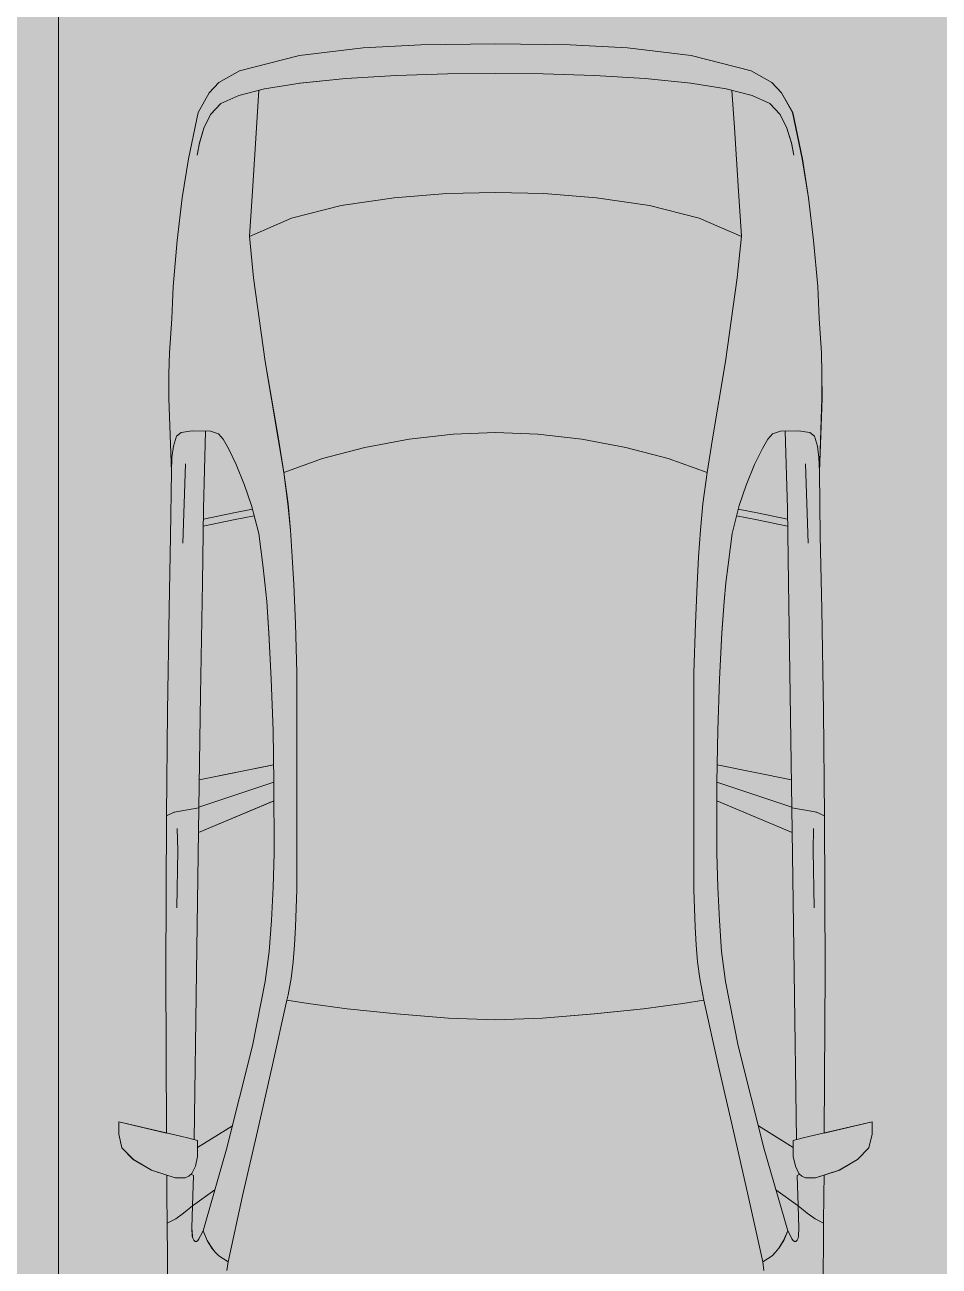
# Model space of a CAD drawing. Header units: millimetres. Extents: x 141848 to 1648660, y -821378 to -151356.
# Drawn here: x 245444 to 247986, y -269226 to -265773 of the extents above; entities that cross this region are included whole.
import ezdxf

# ---------------------------------------------------------------- set-up
doc = ezdxf.new("R2010")
doc.units = ezdxf.units.MM
doc.header["$MEASUREMENT"] = 0
doc.layers.add('Cars', color=7, linetype='Continuous')
doc.layers.add('Extérieur - Environnement', color=7, linetype='Continuous')

# ---------------------------------------------------------------- blocks, each defined once
blk = doc.blocks.new('Car 0025')
at = {"layer": 'Cars', "color": 7, "linetype": 'Continuous', "lineweight": 13}
for p, q in [((-219.5, 4667.4), (-379.7, 4658.6)), ((-379.7, 4658.6), (-219.5, 4667.4)), ((-12.1, 4670), (-219.5, 4667.4)), ((-219.5, 4667.4), (-12.1, 4670)), ((195.3, 4667.4), (-12.1, 4670)), ((195.3, 4667.4), (-12.1, 4670)), ((355.5, 4658.6), (195.3, 4667.4)), ((355.5, 4658.6), (195.3, 4667.4)), ((-556.6, 4637.7), (-723.6, 4595.1)), ((-723.6, 4595.1), (-556.6, 4637.7)), ((-379.7, 4658.6), (-556.6, 4637.7)), ((-556.6, 4637.7), (-379.7, 4658.6)), ((532.4, 4637.7), (355.5, 4658.6)), ((532.4, 4637.7), (355.5, 4658.6)), ((699.4, 4595.1), (532.4, 4637.7)), ((699.4, 4595.1), (532.4, 4637.7)), ((-723.6, 4595.1), (-781.2, 4562.9)), ((-781.2, 4562.9), (-723.6, 4595.1)), ((757, 4562.9), (699.4, 4595.1)), ((757, 4562.9), (699.4, 4595.1)), ((-781.2, 4562.9), (-808.1, 4534)), ((-808.1, 4534), (-781.2, 4562.9)), ((-653.9, 4545.2), (-555.5, 4560.7)), ((-555.6, 4560.7), (-428.3, 4573.2)), ((-428.3, 4573.2), (-287.8, 4581.6)), ((-287.8, 4581.6), (-145.2, 4586.3)), ((-145.2, 4586.3), (-12.1, 4587.6)), ((121, 4586.3), (-12.1, 4587.6)), ((263.6, 4581.6), (121, 4586.3)), ((404.1, 4573.2), (263.6, 4581.6)), ((531.4, 4560.7), (404.1, 4573.2)), ((629.7, 4545.2), (531.3, 4560.7)), ((783.9, 4534), (757, 4562.9)), ((783.9, 4534), (757, 4562.9)), ((-808.1, 4534), (-838.7, 4479.2)), ((-838.7, 4479.2), (-808.1, 4534)), ((-775.5, 4503.8), (-725.8, 4526.4)), ((-653.9, 4545.2), (-725.8, 4526.4)), ((-669.8, 4541.1), (-677, 4436)), ((629.7, 4545.2), (701.6, 4526.4)), ((645.6, 4541.1), (652.8, 4436)), ((751.3, 4503.8), (701.6, 4526.4)), ((814.5, 4479.2), (783.9, 4534)), ((814.5, 4479.2), (783.9, 4534)), ((-804.1, 4473.7), (-775.5, 4503.8)), ((779.9, 4473.7), (751.3, 4503.8)), ((-838.7, 4479.2), (-865.6, 4350.2)), ((-865.6, 4350.2), (-838.7, 4479.2)), ((-822.9, 4435.1), (-804.1, 4473.7)), ((798.7, 4435.1), (779.9, 4473.7)), ((841.4, 4350.2), (814.5, 4479.2)), ((841.4, 4350.2), (814.5, 4479.2)), ((-835.2, 4394.2), (-822.9, 4435.1)), ((-677, 4436), (-687.9, 4260.3)), ((652.8, 4436), (663.7, 4260.3)), ((811, 4394.2), (798.7, 4435.1)), ((-841.6, 4360.5), (-835.2, 4394.2)), ((817.4, 4360.5), (811, 4394.2)), ((-865.6, 4350.2), (-882.9, 4241.4)), ((-865.6, 4350.2), (-882.9, 4241.4)), ((858.7, 4241.4), (841.4, 4350.2)), ((841.4, 4350.2), (858.7, 4241.4)), ((-687.9, 4260.3), (-696.1, 4134.7)), ((-146.9, 4253.4), (-293.4, 4242.1)), ((-12.1, 4256.8), (-146.9, 4253.4)), ((-12.1, 4256.8), (122.7, 4253.4)), ((122.7, 4253.4), (269.2, 4242.1)), ((663.7, 4260.3), (671.9, 4134.7)), ((-882.9, 4241.4), (-896.8, 4123.3)), ((-882.9, 4241.4), (-896.8, 4123.3)), ((-882.9, 4241.4), (-882.9, 4241.4)), ((-440.9, 4220.2), (-578.8, 4185.2)), ((-293.4, 4242.1), (-440.9, 4220.2)), ((269.2, 4242.1), (416.7, 4220.2)), ((416.7, 4220.2), (554.6, 4185.2)), ((872.6, 4123.3), (858.7, 4241.4)), ((858.7, 4241.4), (872.6, 4123.3)), ((-578.8, 4185.2), (-696.1, 4134)), ((554.6, 4185.2), (671.9, 4134)), ((-896.8, 4123.3), (-908.3, 3994.9)), ((-908.3, 3994.9), (-896.8, 4123.3)), ((-696.1, 4134.7), (-684.8, 4018.8)), ((671.9, 4134.7), (660.6, 4018.8)), ((884.1, 3994.9), (872.6, 4123.3)), ((884.1, 3994.9), (872.6, 4123.3)), ((-684.8, 4018.8), (-652, 3786.7)), ((660.6, 4018.8), (627.8, 3786.7)), ((-908.3, 3994.9), (-912.1, 3905.8)), ((-912.1, 3905.8), (-908.3, 3994.9)), ((887.9, 3905.8), (884.1, 3994.9)), ((887.9, 3905.8), (884.1, 3994.9)), ((-912.1, 3905.8), (-918.5, 3810.1)), ((-918.5, 3810.1), (-912.1, 3905.8)), ((894.3, 3810.1), (887.9, 3905.8)), ((894.3, 3810.1), (887.9, 3905.8)), ((-918.5, 3810.1), (-920.3, 3752.2)), ((-920.3, 3752.2), (-918.5, 3810.1)), ((896.1, 3752.2), (894.3, 3810.1)), ((896.1, 3752.2), (894.3, 3810.1)), ((-652, 3786.7), (-615.8, 3571.1)), ((627.8, 3786.7), (591.6, 3571.1)), ((-920.3, 3752.2), (-920.3, 3683.6)), ((-920.3, 3752.2), (-920.3, 3683.6)), ((896.1, 3683.6), (896.1, 3752.2)), ((896.1, 3752.2), (896.1, 3683.6)), ((-920.3, 3683.6), (-913, 3480.7)), ((-913, 3480.7), (-920.3, 3683.6)), ((888.9, 3480.7), (896.1, 3683.6)), ((888.9, 3480.7), (896.1, 3683.6)), ((-855.4, 3593.9), (-886.4, 3589.1)), ((-804.8, 3592.7), (-855.4, 3593.9)), ((-824, 3377.8), (-818.1, 3593)), ((-782.3, 3585.5), (-804.8, 3592.7)), ((758.1, 3585.5), (780.6, 3592.7)), ((780.6, 3592.7), (831.2, 3593.9)), ((799.8, 3377.8), (793.9, 3593)), ((831.2, 3593.9), (862.2, 3589.1)), ((-899.1, 3578.6), (-907.5, 3550.6)), ((-886.4, 3589.1), (-899.1, 3578.6)), ((-769.3, 3570.3), (-782.3, 3585.5)), ((-754.4, 3544.1), (-769.3, 3570.3)), ((-615.8, 3571.1), (-600.6, 3478)), ((-252.3, 3570.1), (-375.1, 3547.5)), ((-129.6, 3584), (-252.3, 3570.1)), ((-12.1, 3588.7), (-129.6, 3584)), ((-12.1, 3588.7), (105.4, 3584)), ((105.4, 3584), (228.1, 3570.1)), ((228.1, 3570.1), (350.9, 3547.5)), ((591.6, 3571.1), (576.4, 3478)), ((730.2, 3544.1), (745.1, 3570.3)), ((745.1, 3570.3), (758.1, 3585.5)), ((862.2, 3589.1), (874.9, 3578.6)), ((874.9, 3578.6), (883.3, 3550.6)), ((-907.5, 3550.6), (-911.8, 3519.1)), ((-733, 3500.1), (-754.4, 3544.1)), ((-375.1, 3547.5), (-492.9, 3516.7)), ((350.9, 3547.5), (468.7, 3516.7)), ((708.8, 3500.1), (730.2, 3544.1)), ((883.3, 3550.6), (887.6, 3519.1)), ((-911.8, 3519.1), (-913, 3480.7)), ((-874.4, 3501.9), (-881.8, 3281.1)), ((-709.6, 3442.8), (-733, 3500.1)), ((-492.9, 3516.7), (-600.6, 3478)), ((468.7, 3516.7), (576.4, 3478)), ((685.4, 3442.8), (708.8, 3500.1)), ((850.2, 3501.9), (857.6, 3281.1)), ((887.6, 3519.1), (888.9, 3480.7)), ((-913, 3480.7), (-915.3, 3300.4)), ((-915.3, 3300.4), (-913, 3480.7)), ((-600.6, 3478), (-588.9, 3390.6)), ((576.4, 3478), (564.8, 3390.6)), ((891.1, 3300.4), (888.9, 3480.7)), ((891.1, 3300.4), (888.9, 3480.7)), ((-690.2, 3386.2), (-709.6, 3442.8)), ((666.1, 3386.2), (685.4, 3442.8)), ((-670.4, 3308.1), (-690.2, 3386.2)), ((-588.9, 3390.6), (-582.3, 3317.1)), ((564.8, 3390.6), (558.1, 3317.1)), ((646.2, 3308.1), (666.1, 3386.2)), ((-826.9, 3170.4), (-824, 3377.8)), ((-824.4, 3348), (-740, 3365.2)), ((-740.3, 3346), (-682.9, 3357.1)), ((-740, 3365.2), (-687.5, 3375.4)), ((716.1, 3346), (658.7, 3357.1)), ((715.8, 3365.2), (663.3, 3375.4)), ((800.2, 3348), (715.8, 3365.2)), ((802.7, 3170.4), (799.8, 3377.8)), ((-824.7, 3328.7), (-740.3, 3346)), ((-582.3, 3317.1), (-577.3, 3242.7)), ((558.1, 3317.1), (553.1, 3242.7)), ((800.5, 3328.7), (716.1, 3346)), ((-915.3, 3300.4), (-919.6, 3097.2)), ((-915.3, 3300.4), (-919.6, 3097.2)), ((-659, 3220.7), (-670.4, 3308.1)), ((634.8, 3220.7), (646.2, 3308.1)), ((895.4, 3097.2), (891.1, 3300.4)), ((891.1, 3300.4), (895.4, 3097.2)), ((-653.2, 3171.1), (-659, 3220.7)), ((-577.3, 3242.7), (-572.9, 3165.9)), ((553.1, 3242.7), (548.7, 3165.9)), ((629, 3171.1), (634.8, 3220.7)), ((-831.9, 2859.6), (-826.9, 3170.4)), ((-648.1, 3119.2), (-653.2, 3171.1)), ((-572.9, 3165.9), (-568.1, 3057.7)), ((548.7, 3165.9), (543.9, 3057.7)), ((623.9, 3119.2), (629, 3171.1)), ((807.7, 2859.6), (802.7, 3170.4)), ((-641.8, 3031.2), (-648.1, 3119.2)), ((617.6, 3031.2), (623.9, 3119.2)), ((-919.6, 3097.2), (-924.4, 2813.9)), ((-919.6, 3097.2), (-924.4, 2813.9)), ((900.2, 2813.9), (895.4, 3097.2)), ((895.4, 3097.2), (900.2, 2813.9)), ((-568.1, 3057.8), (-564.2, 2920.2)), ((543.9, 3057.8), (540, 2920.2)), ((-635.4, 2903.1), (-641.8, 3031.2)), ((611.2, 2903.1), (617.6, 3031.2)), ((-630.4, 2759.9), (-635.4, 2903.1)), ((-564.2, 2920.2), (-564.1, 2317.3)), ((540, 2920.2), (539.9, 2317.3)), ((606.2, 2759.9), (611.2, 2903.1)), ((-836.8, 2545.3), (-831.9, 2859.6)), ((812.6, 2545.3), (807.7, 2859.6)), ((-924.4, 2813.9), (-926.9, 2522.7)), ((-924.4, 2813.9), (-926.9, 2522.7)), ((902.7, 2522.7), (900.2, 2813.9)), ((900.2, 2813.9), (902.7, 2522.7)), ((-628, 2616.3), (-630.4, 2759.9)), ((603.8, 2616.3), (606.2, 2759.9)), ((-835.6, 2622.4), (-628.8, 2664.8)), ((811.4, 2622.4), (604.6, 2664.8)), ((-628, 2616.3), (-836.8, 2546.4)), ((-627.5, 2418.3), (-628, 2616.3)), ((603.3, 2418.3), (603.8, 2616.3)), ((603.8, 2616.3), (812.6, 2546.4)), ((-837.8, 2476.4), (-627.9, 2564.8)), ((813.6, 2476.4), (603.7, 2564.8)), ((-926.9, 2522.7), (-928.9, 2089.8)), ((-928.9, 2089.8), (-926.9, 2522.7)), ((-926.9, 2522.7), (-905.2, 2532.4)), ((-905.2, 2532.4), (-903.2, 2533)), ((-903.2, 2533), (-900, 2533.7)), ((-900, 2533.7), (-874.1, 2538.4)), ((-874.1, 2538.4), (-836.8, 2545.3)), ((-836.8, 2545.3), (-843.3, 2088.2)), ((812.6, 2545.3), (819.1, 2088.2)), ((849.9, 2538.4), (812.6, 2545.3)), ((875.8, 2533.7), (849.9, 2538.4)), ((879.1, 2533), (875.8, 2533.7)), ((881, 2532.4), (879.1, 2533)), ((902.7, 2522.7), (881, 2532.4)), ((904.7, 2089.8), (902.7, 2522.7)), ((904.7, 2089.8), (902.7, 2522.7)), ((-897, 2487.7), (-895.5, 2426.5)), ((872.8, 2487.7), (871.3, 2426.5)), ((-895.5, 2426.5), (-898.1, 2267.2)), ((-630.6, 2324.2), (-627.5, 2418.3)), ((606.4, 2324.2), (603.3, 2418.3)), ((871.3, 2426.5), (873.9, 2267.2)), ((-634.8, 2231.6), (-630.6, 2324.2)), ((-564.1, 2317.3), (-567.9, 2213)), ((539.9, 2317.3), (543.8, 2213)), ((610.6, 2231.6), (606.4, 2324.2)), ((-640.9, 2145.4), (-634.8, 2231.6)), ((-567.9, 2213), (-570.5, 2163.8)), ((543.8, 2213), (546.3, 2163.8)), ((616.7, 2145.4), (610.6, 2231.6)), ((-652.1, 2062.2), (-640.9, 2145.4)), ((-570.5, 2163.8), (-574.3, 2116.7)), ((546.3, 2163.8), (550.1, 2116.7)), ((627.9, 2062.2), (616.7, 2145.4)), ((-574.3, 2116.7), (-580.1, 2070.5)), ((550.1, 2116.7), (555.9, 2070.5)), ((-928.9, 2089.8), (-926.4, 1640.4)), ((-926.4, 1640.4), (-928.9, 2089.8)), ((-843.3, 2088.2), (-849.7, 1622.1)), ((819.1, 2088.2), (825.5, 1622.1)), ((902.2, 1640.4), (904.7, 2089.8)), ((902.2, 1640.4), (904.7, 2089.8)), ((-687.5, 1882.8), (-652.1, 2062.2)), ((-580.1, 2070.5), (-588.5, 2025.1)), ((555.9, 2070.5), (564.3, 2025.1)), ((663.3, 1882.8), (627.9, 2062.2)), ((-591.8, 2010.3), (-632, 1830.3)), ((-591.8, 2010.3), (-588.8, 2024.6)), ((-591.8, 2010.3), (-532.9, 2000.2)), ((-588.8, 2024.6), (-588.4, 2025.3)), ((567.6, 2010.3), (508.7, 2000.2)), ((564.6, 2024.6), (564.2, 2025.3)), ((567.6, 2010.3), (564.6, 2024.6)), ((567.6, 2010.3), (607.8, 1830.3)), ((-532.9, 2000.2), (-424.2, 1986.1)), ((-424.2, 1986.1), (-287.2, 1971.5)), ((-287.2, 1971.5), (-142.7, 1960.1)), ((263, 1971.5), (118.5, 1960.1)), ((400, 1986.1), (263, 1971.5)), ((508.7, 2000.2), (400, 1986.1)), ((-142.7, 1960.1), (-12.1, 1955.6)), ((118.5, 1960.1), (-12.1, 1955.6)), ((-759.7, 1595.1), (-687.5, 1882.8)), ((735.5, 1595.1), (663.3, 1882.8)), ((-632, 1830.3), (-674.2, 1645.7)), ((607.8, 1830.3), (650, 1645.7)), ((-926.4, 1640.4), (-1059.8, 1671.2)), ((-1059.8, 1671.2), (-1059.8, 1636.9)), ((-1059.8, 1671.2), (-887.7, 1631.5)), ((-1059.8, 1671.2), (-1059.8, 1636.9)), ((-743.3, 1660.3), (-840.5, 1599.8)), ((719.1, 1660.3), (816.3, 1599.8)), ((1035.6, 1671.2), (863.5, 1631.5)), ((1035.6, 1671.2), (902.2, 1640.4)), ((1035.6, 1636.9), (1035.6, 1671.2)), ((1035.6, 1671.2), (1035.6, 1636.9)), ((-1059.8, 1636.9), (-1050.9, 1598.8)), ((-1050.9, 1598.8), (-1059.8, 1636.9)), ((-887.7, 1631.5), (-864.6, 1626)), ((-864.6, 1626), (-840.5, 1619.8)), ((-674.2, 1645.7), (-715.3, 1465.4)), ((650, 1645.7), (691.1, 1465.4)), ((840.4, 1626), (816.3, 1619.8)), ((863.5, 1631.5), (840.4, 1626)), ((1026.7, 1598.8), (1035.6, 1636.9)), ((1026.7, 1598.8), (1035.6, 1636.9)), ((-1050.9, 1598.8), (-1019.1, 1566.8)), ((-1019.1, 1566.8), (-1050.9, 1598.8)), ((-840.5, 1619.8), (-840.5, 1574.6)), ((-759.7, 1595.1), (-825.1, 1368)), ((735.5, 1595.1), (800.9, 1368)), ((816.3, 1619.8), (816.3, 1574.6)), ((994.9, 1566.8), (1026.7, 1598.8)), ((994.9, 1566.8), (1026.7, 1598.8)), ((-1019.1, 1566.8), (-968.5, 1537.3)), ((-968.5, 1537.3), (-1019.1, 1566.8)), ((-840.5, 1574.6), (-846.5, 1548.1)), ((816.3, 1574.6), (822.3, 1548.1)), ((944.3, 1537.3), (994.9, 1566.8)), ((944.3, 1537.3), (994.9, 1566.8)), ((-968.5, 1537.3), (-926, 1523.1)), ((-902.5, 1515.3), (-968.5, 1537.3)), ((-926, 1523.1), (-925.7, 1467.7)), ((-925.7, 1467.7), (-926, 1523.1)), ((-864.4, 1520.4), (-874.6, 1515.3)), ((-856.3, 1528), (-864.4, 1520.4)), ((-851.4, 1522.3), (-858.6, 1525.8)), ((-846.5, 1548.1), (-856.3, 1528)), ((-851.4, 1522.3), (-854.4, 1437.8)), ((822.3, 1548.1), (832.1, 1528)), ((827.2, 1522.3), (834.4, 1525.8)), ((827.2, 1522.3), (830.2, 1437.8)), ((832.1, 1528), (840.2, 1520.4)), ((840.2, 1520.4), (850.4, 1515.3)), ((878.3, 1515.3), (944.3, 1537.3)), ((901.5, 1467.7), (901.8, 1523.1)), ((901.5, 1467.7), (901.8, 1523.1)), ((901.8, 1523.1), (944.3, 1537.3)), ((-874.6, 1515.3), (-902.5, 1515.3)), ((850.4, 1515.3), (878.3, 1515.3)), ((-925.7, 1467.7), (-924.7, 1389.7)), ((-925.7, 1467.7), (-924.7, 1389.7)), ((-792.3, 1482), (-854.4, 1437.8)), ((-715.3, 1465.4), (-755.5, 1282.4)), ((691.1, 1465.4), (731.3, 1282.4)), ((768.1, 1482), (830.2, 1437.8)), ((900.5, 1389.7), (901.5, 1467.7)), ((901.5, 1467.7), (900.5, 1389.7)), ((-879.3, 1417.7), (-900.9, 1401.3)), ((-854.4, 1437.8), (-879.3, 1417.7)), ((-854.4, 1437.8), (-856.2, 1376.4)), ((830.2, 1437.8), (855.1, 1417.7)), ((830.2, 1437.8), (832, 1376.4)), ((855.1, 1417.7), (876.7, 1401.3)), ((-900.9, 1401.3), (-924.7, 1389.7)), ((-924.7, 1389.7), (-920.5, 734.5)), ((-924.7, 1389.7), (-920.5, 734.5)), ((876.7, 1401.3), (900.5, 1389.7)), ((896.3, 734.5), (900.5, 1389.7)), ((900.5, 1389.7), (896.3, 734.5)), ((-856.2, 1376.4), (-855, 1353.4)), ((-855, 1353.4), (-853.9, 1347.6)), ((-853.9, 1347.6), (-851, 1342)), ((-836.8, 1345.8), (-832.5, 1354)), ((-832.4, 1354), (-825.1, 1368)), ((-825.1, 1368), (-813.7, 1341.5)), ((800.9, 1368), (789.5, 1341.5)), ((808.2, 1354), (800.9, 1368)), ((812.6, 1345.8), (808.3, 1354)), ((829.7, 1347.6), (826.8, 1342)), ((830.8, 1353.4), (829.7, 1347.6)), ((832, 1376.4), (830.8, 1353.4)), ((-847.5, 1338.9), (-851, 1342)), ((-843.8, 1338.8), (-847.5, 1338.9)), ((-839.9, 1341.4), (-843.8, 1338.8)), ((-839.9, 1341.4), (-836.8, 1345.8)), ((-813.7, 1341.5), (-800.3, 1320)), ((-800.3, 1320), (-791.1, 1308.8)), ((776.1, 1320), (766.9, 1308.8)), ((789.5, 1341.5), (776.1, 1320)), ((815.7, 1341.4), (812.6, 1345.8)), ((815.7, 1341.4), (819.6, 1338.8)), ((819.6, 1338.8), (823.3, 1338.9)), ((823.3, 1338.9), (826.8, 1342)), ((-791.1, 1308.8), (-781.4, 1298.4)), ((-781.4, 1298.4), (-755.5, 1282.4)), ((-755.5, 1282.4), (-758.8, 1257.5)), ((-755.5, 1282.4), (-755.5, 1282.4)), ((757.2, 1298.4), (731.3, 1282.4)), ((731.3, 1282.4), (734.6, 1257.5)), ((731.3, 1282.4), (731.3, 1282.4)), ((766.9, 1308.8), (757.2, 1298.4))]:
    blk.add_line(p, q, dxfattribs=at)

msp = doc.modelspace()

# ---------------------------------------------------------------- hatches: boundary and pattern name
at = {"linetype": 'Continuous', "lineweight": 0, "true_color": 0x6f6f6f}
h = msp.add_hatch(color=8, dxfattribs=at)
h.paths.add_polyline_path([(141848.442, -295062.571), (269220.821, -293826.868), (269220.821, -270902.734), (268763.049, -270902.734), (254213.6, -271040.575), (254213.6, -163437.635), (153156.2, -163437.635), (153156.2, -271040.575), (153182.962, -271040.57), (153183.146, -272000.514, -0.40942736), (149183.681, -275935.042), (141848.442, -275935.042)])
h.paths.add_polyline_path([(158435.584, -260639.953), (155145.584, -260639.953), (155145.584, -248364.953), (155145.584, -243089.974), (155145.584, -242189.974), (158435.584, -242189.974)], flags=0)
h.paths.add_polyline_path([(161503.433, -171995.57), (161503.433, -193810.571), (161503.433, -230015.57), (161503.433, -260810.571), (196775.042, -260810.571), (196775.042, -222495.57), (186955.542, -222495.57), (186955.542, -218295.57), (196754.55, -218295.57), (196754.55, -208495.57), (196754.55, -204495.57), (193355.542, -204495.57), (193355.542, -195161.535), (195576.034, -195161.535), (195576.034, -189810.571), (217850.068, -189810.571), (217850.068, -262266.885), (245610.045, -262266.885), (245610.045, -253395.571), (245626.034, -253395.571), (246426.034, -253395.571), (247826.034, -253395.571), (247826.034, -248005.571), (247826.034, -246605.571), (245626.034, -246605.571), (245610.045, -246605.571), (245610.045, -171995.57), (212806.28, -171995.57)], flags=0)
h.paths.add_polyline_path([(162737.042, -269433.913, -0.09031866), (162858.773, -268727.623, -0.20144873), (163912.639, -267592.74, -0.10421145), (164718.006, -267415.055), (165317.979, -267409.371, -0.10404461), (166125.354, -267571.244, -0.23825546), (167284.257, -268953.318, -0.05518862), (167336.836, -269390.334), (167338.931, -269611.438), (167351.046, -270890.267), (167092.583, -271892.761, -0.26794919), (165370.083, -272909.124), (164770.11, -272914.808, -0.19371746), (163379.252, -272370.185, -0.07056876), (163028.663, -271931.262, -0.1316525), (162751.253, -270933.845)], flags=0)
h.paths.add_polyline_path([(175327.752, -275599.002, -0.4157911), (173316.986, -273599.031), (173316.986, -273452.052), (173330.488, -267377.824, -0.3805567), (175316.986, -265609.826), (175394.714, -265609.826), (175394.714, -270609.826), (190394.714, -270609.826), (190394.714, -265609.826), (195356.191, -265609.826, -0.41421356), (196856.191, -267109.826), (196856.191, -273660.699, -0.34550161), (195137.285, -275433.432)], flags=0)
h.paths.add_polyline_path([(205510.093, -271504.083, -0.13447393), (205230.948, -270484.937), (205230.948, -268984.937, -0.41421356), (207230.948, -266984.937), (207830.948, -266984.937, -0.41421356), (209830.948, -268984.937), (209830.948, -270484.937, -0.12882035), (209574.03, -271465.581, -0.27093629), (207830.948, -272484.937), (207230.948, -272484.937, -0.26498)], flags=0)
h.paths.add_polyline_path([(217862.687, -273329.325), (217869.949, -267730.336, -0.09856151), (218100.718, -266943.721), (218117.681, -266951.545, -0.258849), (219955.479, -265605.827), (219953.141, -265587.294), (220637.569, -265587.294), (220637.569, -265687.294), (220637.569, -270687.294), (250537.569, -270687.294), (250537.569, -265687.294), (252208.004, -265687.294), (254186.294, -265687.294), (254186.294, -267687.294), (254186.294, -271062.255, 0.00134576), (254186.323, -271073.021), (254197.209, -273095.233, -0.41421356), (252208.004, -275105.97), (243484.534, -275105.97, -0.00518896), (243431.438, -275116.103), (235447.992, -275196.191), (220071.012, -275253.24, -0.38655333), (217873.089, -273475.385, -0.02518922)], flags=0)
at = {"linetype": 'Continuous', "lineweight": 0, "true_color": 0xa7a7a7}
msp.add_hatch(color=253, dxfattribs=at).paths.add_polyline_path([(235546.424, -266165.486, 1), (245546.424, -266165.486, 1)])

# ---------------------------------------------------------------- linework, layer by layer
at = {"color": 255, "linetype": 'Continuous', "lineweight": 5, "flags": 128}
for points in [[(243037.569, -265687.294), (243037.569, -270687.294), (245537.569, -270687.294), (245537.569, -265687.294)], [(245537.569, -265687.294), (245537.569, -270687.294), (248037.569, -270687.294), (248037.569, -265687.294)]]:
    msp.add_lwpolyline(points, close=True, dxfattribs=at)
for points in [[(245537.569, -265687.294), (245537.569, -270687.294)], [(245537.569, -270687.294), (245537.569, -265687.294)]]:
    msp.add_lwpolyline(points, dxfattribs=at)
at = {"layer": 'Extérieur - Environnement', "color": 7, "linetype": 'Continuous', "lineweight": 13}
for p, q in [((246384.817, -265837.164), (246207.877, -265858.076)), ((246207.877, -265858.076), (246384.817, -265837.164)), ((246544.946, -265828.356), (246384.817, -265837.164)), ((246384.817, -265837.164), (246544.946, -265828.356)), ((246752.389, -265825.764), (246544.946, -265828.356)), ((246544.946, -265828.356), (246752.389, -265825.764)), ((246959.832, -265828.356), (246752.389, -265825.764)), ((246959.832, -265828.356), (246752.389, -265825.764)), ((247119.961, -265837.164), (246959.832, -265828.356)), ((247119.961, -265837.164), (246959.832, -265828.356)), ((247296.901, -265858.076), (247119.961, -265837.164)), ((247296.901, -265858.076), (247119.961, -265837.164)), ((246207.877, -265858.076), (246040.853, -265900.703)), ((246040.853, -265900.703), (246207.877, -265858.076)), ((247463.925, -265900.703), (247296.901, -265858.076)), ((247463.925, -265900.703), (247296.901, -265858.076)), ((246040.853, -265900.703), (245983.257, -265932.912)), ((245983.257, -265932.912), (246040.853, -265900.703)), ((246476.713, -265914.145), (246619.262, -265909.477)), ((246619.262, -265909.477), (246752.389, -265908.163)), ((246885.516, -265909.477), (246752.389, -265908.163)), ((247028.065, -265914.145), (246885.516, -265909.477)), ((247521.521, -265932.912), (247463.925, -265900.703)), ((247521.521, -265932.912), (247463.925, -265900.703)), ((245983.257, -265932.912), (245956.395, -265961.821)), ((245956.395, -265961.821), (245983.257, -265932.912)), ((246110.627, -265950.545), (246208.944, -265935.102)), ((246208.926, -265935.105), (246336.154, -265922.562)), ((246336.154, -265922.562), (246476.713, -265914.145)), ((247168.624, -265922.562), (247028.065, -265914.145)), ((247295.852, -265935.105), (247168.624, -265922.562)), ((247394.151, -265950.545), (247295.834, -265935.102)), ((247548.383, -265961.821), (247521.521, -265932.912)), ((247548.383, -265961.821), (247521.521, -265932.912)), ((245956.395, -265961.821), (245925.744, -266016.54)), ((245925.744, -266016.54), (245956.395, -265961.821)), ((245989.025, -265991.939), (246038.703, -265969.4)), ((246110.627, -265950.545), (246038.703, -265969.4)), ((246094.662, -265954.731), (246087.53, -266059.811)), ((247394.151, -265950.545), (247466.075, -265969.4)), ((247410.116, -265954.731), (247417.248, -266059.811)), ((247515.753, -265991.939), (247466.075, -265969.4)), ((247579.034, -266016.54), (247548.383, -265961.821)), ((247579.034, -266016.54), (247548.383, -265961.821)), ((245925.744, -266016.54), (245898.848, -266145.59)), ((245898.848, -266145.59), (245925.744, -266016.54)), ((245960.404, -266022.127), (245989.025, -265991.939)), ((247544.374, -266022.127), (247515.753, -265991.939)), ((247605.93, -266145.59), (247579.034, -266016.54)), ((247605.93, -266145.59), (247579.034, -266016.54)), ((245941.542, -266060.723), (245960.404, -266022.127)), ((247563.236, -266060.723), (247544.374, -266022.127)), ((245929.261, -266101.535), (245941.542, -266060.723)), ((246087.53, -266059.811), (246076.634, -266235.469)), ((247417.248, -266059.811), (247428.144, -266235.469)), ((247575.517, -266101.535), (247563.236, -266060.723)), ((245922.864, -266135.297), (245929.261, -266101.535)), ((247581.914, -266135.297), (247575.517, -266101.535)), ((245898.848, -266145.59), (245881.554, -266254.371)), ((245898.848, -266145.59), (245881.554, -266254.371)), ((247623.224, -266254.371), (247605.93, -266145.59)), ((247605.93, -266145.59), (247623.224, -266254.371)), ((245881.555, -266254.36), (245867.732, -266372.439)), ((245881.555, -266254.36), (245867.732, -266372.439)), ((245881.554, -266254.371), (245881.555, -266254.36)), ((246076.634, -266235.469), (246068.343, -266361.049)), ((246471.107, -266253.728), (246323.551, -266275.57)), ((246617.636, -266242.406), (246471.107, -266253.728)), ((246752.389, -266238.96), (246617.636, -266242.406)), ((246752.389, -266238.96), (246887.142, -266242.406)), ((246887.142, -266242.406), (247033.671, -266253.728)), ((247033.671, -266253.728), (247181.227, -266275.57)), ((247428.144, -266235.469), (247436.435, -266361.049)), ((247623.222, -266254.36), (247637.046, -266372.439)), ((247637.046, -266372.439), (247623.224, -266254.371)), ((246323.551, -266275.57), (246185.731, -266310.612)), ((247181.227, -266275.57), (247319.047, -266310.612)), ((246185.731, -266310.612), (246068.41, -266361.74)), ((247319.047, -266310.612), (247436.367, -266361.74)), ((246068.343, -266361.049), (246079.684, -266476.985)), ((247436.435, -266361.049), (247425.094, -266476.985)), ((245867.732, -266372.439), (245856.209, -266500.926)), ((245856.209, -266500.926), (245867.732, -266372.439)), ((247648.569, -266500.926), (247637.046, -266372.439)), ((247648.569, -266500.926), (247637.046, -266372.439)), ((246079.684, -266476.985), (246112.483, -266709.08)), ((247425.094, -266476.985), (247392.295, -266709.08)), ((245856.209, -266500.926), (245852.413, -266589.935)), ((245852.413, -266589.935), (245856.209, -266500.926)), ((247652.365, -266589.935), (247648.569, -266500.926)), ((247652.365, -266589.935), (247648.569, -266500.926)), ((245852.413, -266589.935), (245845.988, -266685.688)), ((245845.988, -266685.688), (245852.413, -266589.935)), ((247658.789, -266685.688), (247652.365, -266589.935)), ((247658.789, -266685.688), (247652.365, -266589.935)), ((245845.988, -266685.688), (245844.224, -266743.57)), ((245844.224, -266743.57), (245845.988, -266685.688)), ((247660.554, -266743.57), (247658.789, -266685.688)), ((247660.554, -266743.57), (247658.789, -266685.688)), ((246112.483, -266709.08), (246148.655, -266924.692)), ((247392.295, -266709.08), (247356.123, -266924.692)), ((245844.224, -266743.57), (245844.179, -266812.144)), ((245844.224, -266743.57), (245844.179, -266812.144)), ((247660.599, -266812.144), (247660.554, -266743.57)), ((247660.554, -266743.57), (247660.599, -266812.144)), ((245844.179, -266812.144), (245851.44, -267015.116)), ((245851.44, -267015.116), (245844.179, -266812.144)), ((247653.338, -267015.116), (247660.599, -266812.144)), ((247653.338, -267015.116), (247660.599, -266812.144)), ((245878.133, -266906.682), (245865.432, -266917.174)), ((245909.111, -266901.909), (245878.133, -266906.682)), ((245959.725, -266903.116), (245909.111, -266901.909)), ((245940.519, -267118.034), (245946.343, -266902.797)), ((245982.199, -266910.293), (245959.725, -266903.116)), ((245995.198, -266925.468), (245982.199, -266910.293)), ((246634.854, -266911.78), (246512.171, -266925.666)), ((246752.389, -266907.061), (246634.854, -266911.78)), ((246752.389, -266907.061), (246869.924, -266911.78)), ((246869.924, -266911.78), (246992.607, -266925.666)), ((247509.58, -266925.468), (247522.578, -266910.293)), ((247522.578, -266910.293), (247545.053, -266903.116)), ((247545.053, -266903.116), (247595.667, -266901.909)), ((247564.259, -267118.034), (247558.435, -266902.797)), ((247595.667, -266901.909), (247626.645, -266906.682)), ((247626.645, -266906.682), (247639.346, -266917.174)), ((245857.027, -266945.179), (245852.713, -266976.682)), ((245865.432, -266917.174), (245857.027, -266945.179)), ((246010.092, -266951.662), (245995.198, -266925.468)), ((246148.655, -266924.692), (246163.869, -267017.735)), ((246389.416, -266948.269), (246271.566, -266979.133)), ((246512.171, -266925.666), (246389.416, -266948.269)), ((246992.607, -266925.666), (247115.362, -266948.269)), ((247115.362, -266948.269), (247233.212, -266979.133)), ((247356.123, -266924.692), (247340.909, -267017.735)), ((247494.686, -266951.662), (247509.58, -266925.468)), ((247639.346, -266917.174), (247647.75, -266945.179)), ((247647.75, -266945.179), (247652.065, -266976.682)), ((245852.713, -266976.682), (245851.44, -267015.116)), ((246031.496, -266995.684), (246010.092, -266951.662)), ((246271.566, -266979.133), (246163.869, -267017.735)), ((247233.212, -266979.133), (247340.909, -267017.735)), ((247473.282, -266995.684), (247494.686, -266951.662)), ((247652.065, -266976.682), (247653.338, -267015.116)), ((245851.44, -267015.116), (245849.227, -267195.422)), ((245849.227, -267195.422), (245851.44, -267015.116)), ((245890.107, -266993.88), (245882.69, -267214.66)), ((246054.911, -267052.956), (246031.496, -266995.684)), ((246163.869, -267017.735), (246175.54, -267105.162)), ((247340.909, -267017.735), (247329.238, -267105.162)), ((247449.867, -267052.956), (247473.282, -266995.684)), ((247614.671, -266993.88), (247622.088, -267214.66)), ((247655.551, -267195.422), (247653.338, -267015.116)), ((247655.551, -267195.422), (247653.338, -267015.116)), ((246074.24, -267109.617), (246054.911, -267052.956)), ((247430.538, -267109.617), (247449.867, -267052.956)), ((245937.587, -267325.351), (245940.519, -267118.034)), ((246024.487, -267130.537), (246076.967, -267120.345)), ((246094.075, -267187.636), (246074.24, -267109.617)), ((246175.539, -267105.146), (246182.232, -267178.67)), ((247329.239, -267105.146), (247322.546, -267178.67)), ((247410.703, -267187.636), (247430.538, -267109.617)), ((247480.291, -267130.537), (247427.81, -267120.345)), ((247567.191, -267325.351), (247564.259, -267118.034)), ((245939.826, -267167.062), (246024.214, -267149.83)), ((245940.099, -267147.769), (246024.487, -267130.537)), ((246024.214, -267149.83), (246081.629, -267138.68)), ((247480.564, -267149.83), (247423.149, -267138.68)), ((247564.679, -267147.769), (247480.291, -267130.537)), ((247564.952, -267167.062), (247480.564, -267149.83)), ((246105.484, -267275.127), (246094.075, -267187.636)), ((246182.231, -267178.656), (246187.197, -267253.131)), ((247322.547, -267178.656), (247317.581, -267253.131)), ((247399.294, -267275.127), (247410.703, -267187.636)), ((245849.227, -267195.422), (245844.877, -267398.632)), ((245849.227, -267195.422), (245844.877, -267398.632)), ((247659.901, -267398.632), (247655.551, -267195.422)), ((247655.551, -267195.422), (247659.901, -267398.632)), ((246187.197, -267253.127), (246191.601, -267329.924)), ((247317.581, -267253.127), (247313.177, -267329.924)), ((246111.33, -267324.705), (246105.484, -267275.127)), ((247393.448, -267324.705), (247399.294, -267275.127)), ((245932.626, -267636.148), (245937.587, -267325.351)), ((246116.424, -267376.543), (246111.33, -267324.705)), ((247388.354, -267376.543), (247393.448, -267324.705)), ((247572.151, -267636.148), (247567.191, -267325.351)), ((246191.6, -267329.914), (246196.366, -267438.034)), ((247313.178, -267329.914), (247308.412, -267438.034)), ((246122.661, -267464.557), (246116.424, -267376.543)), ((247382.116, -267464.557), (247388.354, -267376.543)), ((245844.877, -267398.632), (245840.092, -267681.866)), ((245844.877, -267398.632), (245840.092, -267681.866)), ((247664.686, -267681.866), (247659.901, -267398.632)), ((247659.901, -267398.632), (247664.686, -267681.866)), ((246129.049, -267592.686), (246122.661, -267464.557)), ((246196.366, -267438.031), (246200.336, -267575.552)), ((247308.412, -267438.031), (247304.441, -267575.552)), ((247375.729, -267592.686), (247382.116, -267464.557)), ((246134.049, -267735.926), (246129.049, -267592.686)), ((246200.336, -267575.552), (246200.375, -268178.518)), ((247304.441, -267575.552), (247304.403, -268178.518)), ((247370.729, -267735.926), (247375.729, -267592.686)), ((245927.666, -267950.448), (245932.626, -267636.148)), ((247577.112, -267950.448), (247572.151, -267636.148)), ((245840.092, -267681.866), (245837.573, -267973.113)), ((245840.092, -267681.866), (245837.573, -267973.113)), ((247667.205, -267973.113), (247664.686, -267681.866)), ((247664.686, -267681.866), (247667.205, -267973.113)), ((246136.472, -267879.457), (246134.049, -267735.926)), ((247368.306, -267879.457), (247370.729, -267735.926)), ((245928.882, -267873.372), (246135.654, -267831.01)), ((247575.895, -267873.372), (247369.124, -267831.01)), ((246136.472, -267879.457), (245927.683, -267949.357)), ((246137.01, -268077.471), (246136.472, -267879.457)), ((247367.768, -268077.471), (247368.306, -267879.457)), ((247368.306, -267879.457), (247577.095, -267949.357)), ((245926.694, -268019.427), (246136.612, -267931.001)), ((247578.083, -268019.427), (247368.166, -267931.001)), ((245837.573, -267973.113), (245835.605, -268405.992)), ((245835.605, -268405.992), (245837.573, -267973.113)), ((245837.573, -267973.113), (245859.282, -267963.349)), ((245859.282, -267963.349), (245861.238, -267962.783)), ((245861.238, -267962.783), (245864.496, -267962.088)), ((245864.496, -267962.088), (245890.409, -267957.432)), ((245890.409, -267957.432), (245927.666, -267950.448)), ((245927.666, -267950.448), (245921.227, -268407.601)), ((247577.112, -267950.448), (247583.551, -268407.601)), ((247614.369, -267957.432), (247577.112, -267950.448)), ((247640.282, -267962.088), (247614.369, -267957.432)), ((247643.54, -267962.783), (247640.282, -267962.088)), ((247645.496, -267963.349), (247643.54, -267962.783)), ((247667.205, -267973.113), (247645.496, -267963.349)), ((247669.173, -268405.992), (247667.205, -267973.113)), ((247669.173, -268405.992), (247667.205, -267973.113)), ((245867.468, -268008.036), (245868.967, -268069.3)), ((247637.31, -268008.036), (247635.811, -268069.3)), ((245868.967, -268069.3), (245866.39, -268228.63)), ((246133.859, -268171.56), (246137.01, -268077.471)), ((247370.919, -268171.56), (247367.768, -268077.471)), ((247635.811, -268069.3), (247638.388, -268228.63)), ((246129.665, -268264.184), (246133.859, -268171.56)), ((246200.375, -268178.518), (246196.538, -268282.803)), ((247304.403, -268178.518), (247308.24, -268282.803)), ((247375.113, -268264.184), (247370.919, -268171.56)), ((246123.565, -268350.336), (246129.665, -268264.184)), ((246196.539, -268282.796), (246194.005, -268331.972)), ((247308.239, -268282.796), (247310.773, -268331.972)), ((247381.212, -268350.336), (247375.113, -268264.184)), ((246112.419, -268433.588), (246123.565, -268350.336)), ((246194.005, -268331.956), (246190.207, -268379.107)), ((247310.773, -268331.956), (247314.571, -268379.107)), ((247392.358, -268433.588), (247381.212, -268350.336)), ((246190.209, -268379.084), (246184.386, -268425.327)), ((247314.569, -268379.084), (247320.392, -268425.327)), ((245835.605, -268405.992), (245838.083, -268855.376)), ((245838.083, -268855.376), (245835.605, -268405.992)), ((245921.228, -268407.601), (245914.78, -268873.649)), ((246077.003, -268612.975), (246112.419, -268433.588)), ((246184.386, -268425.327), (246175.955, -268470.695)), ((247320.392, -268425.327), (247328.823, -268470.695)), ((247427.775, -268612.975), (247392.358, -268433.588)), ((247583.55, -268407.601), (247589.998, -268873.649)), ((247666.695, -268855.376), (247669.173, -268405.992)), ((247666.695, -268855.376), (247669.173, -268405.992)), ((246172.655, -268485.5), (246132.497, -268665.461)), ((246172.655, -268485.5), (246175.734, -268471.184)), ((246172.655, -268485.5), (246231.626, -268495.563)), ((246175.734, -268471.184), (246176.041, -268470.505)), ((246231.626, -268495.563), (246340.242, -268509.721)), ((247273.152, -268495.563), (247164.536, -268509.721)), ((247332.123, -268485.5), (247273.152, -268495.563)), ((247329.044, -268471.184), (247328.737, -268470.505)), ((247332.123, -268485.5), (247329.044, -268471.184)), ((247332.123, -268485.5), (247372.281, -268665.461)), ((246340.242, -268509.721), (246477.327, -268524.319)), ((246477.327, -268524.319), (246621.771, -268535.706)), ((246621.771, -268535.706), (246752.389, -268540.229)), ((246883.007, -268535.706), (246752.389, -268540.229)), ((247027.451, -268524.319), (246883.007, -268535.706)), ((247164.536, -268509.721), (247027.451, -268524.319)), ((246004.803, -268900.718), (246077.003, -268612.975)), ((247499.975, -268900.718), (247427.775, -268612.975)), ((246132.497, -268665.461), (246090.317, -268850.052)), ((247372.281, -268665.461), (247414.461, -268850.052)), ((245838.083, -268855.376), (245704.711, -268824.575)), ((245704.711, -268824.575), (245704.711, -268858.864)), ((245704.711, -268824.575), (245876.746, -268864.305)), ((245704.711, -268824.575), (245704.711, -268858.864)), ((246021.177, -268835.461), (245923.996, -268895.945)), ((247483.6, -268835.461), (247580.782, -268895.945)), ((247800.067, -268824.575), (247628.032, -268864.305)), ((247800.067, -268824.575), (247666.695, -268855.376)), ((247800.067, -268858.864), (247800.067, -268824.575)), ((247800.067, -268824.575), (247800.067, -268858.864)), ((245704.711, -268858.864), (245713.571, -268896.996)), ((245713.571, -268896.996), (245704.711, -268858.864)), ((245876.746, -268864.305), (245899.875, -268869.809)), ((245899.875, -268869.809), (245923.996, -268876.024)), ((245923.996, -268876.024), (245923.996, -268921.171)), ((246090.317, -268850.052), (246049.167, -269030.342)), ((247414.461, -268850.052), (247455.611, -269030.342)), ((247604.903, -268869.809), (247580.782, -268876.024)), ((247580.782, -268876.024), (247580.782, -268921.171)), ((247628.032, -268864.305), (247604.903, -268869.809)), ((247791.207, -268896.996), (247800.067, -268858.864)), ((247791.207, -268896.996), (247800.067, -268858.864)), ((245713.571, -268896.996), (245745.43, -268928.955)), ((245745.43, -268928.955), (245713.571, -268896.996)), ((246004.803, -268900.718), (245939.389, -269127.825)), ((247499.975, -268900.718), (247565.389, -269127.825)), ((247759.348, -268928.955), (247791.207, -268896.996)), ((247759.348, -268928.955), (247791.207, -268896.996)), ((245745.43, -268928.955), (245795.97, -268958.446)), ((245795.97, -268958.446), (245745.43, -268928.955)), ((245917.984, -268947.698), (245908.176, -268967.805)), ((245923.996, -268921.171), (245917.984, -268947.698)), ((247580.782, -268921.171), (247586.794, -268947.698)), ((247586.794, -268947.698), (247596.602, -268967.805)), ((247708.808, -268958.446), (247759.348, -268928.955)), ((247708.808, -268958.446), (247759.348, -268928.955)), ((245795.97, -268958.446), (245838.483, -268972.665)), ((245861.945, -268980.512), (245795.97, -268958.446)), ((245838.483, -268972.665), (245838.741, -269028.074)), ((245838.741, -269028.074), (245838.483, -268972.665)), ((245889.929, -268980.446), (245861.945, -268980.512)), ((245900.101, -268975.338), (245889.929, -268980.446)), ((245908.176, -268967.805), (245900.101, -268975.338)), ((245913.053, -268973.482), (245905.849, -268969.976)), ((245913.053, -268973.482), (245910.085, -269058.02)), ((247591.725, -268973.482), (247598.929, -268969.976)), ((247591.725, -268973.482), (247594.693, -269058.02)), ((247596.602, -268967.805), (247604.677, -268975.338)), ((247604.677, -268975.338), (247614.849, -268980.446)), ((247614.849, -268980.446), (247642.833, -268980.512)), ((247642.833, -268980.512), (247708.808, -268958.446)), ((247666.037, -269028.074), (247666.295, -268972.665)), ((247666.037, -269028.074), (247666.295, -268972.665)), ((247666.295, -268972.665), (247708.808, -268958.446)), ((245972.233, -269013.798), (245910.085, -269058.02)), ((247532.545, -269013.798), (247594.693, -269058.02)), ((245838.741, -269028.074), (245839.793, -269106.124)), ((245838.741, -269028.074), (245839.793, -269106.124)), ((246049.167, -269030.342), (246009.002, -269213.352)), ((247455.611, -269030.342), (247495.776, -269213.352)), ((247664.985, -269106.124), (247666.037, -269028.074)), ((247666.037, -269028.074), (247664.985, -269106.124)), ((245885.224, -269078.043), (245863.628, -269094.519)), ((245910.085, -269058.02), (245885.224, -269078.043)), ((245910.085, -269058.02), (245908.251, -269119.394)), ((247594.693, -269058.02), (247619.554, -269078.043)), ((247594.693, -269058.02), (247596.527, -269119.394)), ((247619.554, -269078.043), (247641.15, -269094.519)), ((245863.628, -269094.519), (245839.793, -269106.124)), ((245839.793, -269106.124), (245843.944, -269761.281)), ((245839.793, -269106.124), (245843.944, -269761.281)), ((245908.251, -269119.394), (245909.53, -269142.411)), ((247596.527, -269119.394), (247595.248, -269142.411)), ((247641.15, -269094.519), (247664.985, -269106.124)), ((247660.834, -269761.281), (247664.985, -269106.124)), ((247664.985, -269106.124), (247660.834, -269761.281)), ((245909.53, -269142.411), (245910.567, -269148.165)), ((245910.567, -269148.165), (245913.49, -269153.829)), ((245916.951, -269156.902), (245913.49, -269153.829)), ((245920.7, -269156.936), (245916.951, -269156.902)), ((245924.596, -269154.389), (245920.7, -269156.936)), ((245924.596, -269154.389), (245927.688, -269150.029)), ((245927.688, -269150.029), (245932.035, -269141.742)), ((245932.041, -269141.742), (245939.389, -269127.825)), ((245939.389, -269127.825), (245950.835, -269154.267)), ((245950.835, -269154.267), (245964.178, -269175.776)), ((247553.943, -269154.267), (247540.6, -269175.776)), ((247565.389, -269127.825), (247553.943, -269154.267)), ((247572.737, -269141.742), (247565.389, -269127.825)), ((247577.09, -269150.029), (247572.743, -269141.742)), ((247580.182, -269154.389), (247577.09, -269150.029)), ((247580.182, -269154.389), (247584.078, -269156.936)), ((247584.078, -269156.936), (247587.827, -269156.902)), ((247587.827, -269156.902), (247591.288, -269153.829)), ((247594.211, -269148.165), (247591.288, -269153.829)), ((247595.248, -269142.411), (247594.211, -269148.165)), ((245964.178, -269175.776), (245973.375, -269186.973)), ((245973.375, -269186.973), (245983.094, -269197.411)), ((247531.403, -269186.973), (247521.684, -269197.411)), ((247540.6, -269175.776), (247531.403, -269186.973)), ((245983.094, -269197.411), (246009.002, -269213.352)), ((246009.002, -269213.352), (246005.712, -269238.276)), ((246009.016, -269213.352), (246009.002, -269213.352)), ((247495.762, -269213.352), (247495.776, -269213.352)), ((247521.684, -269197.411), (247495.776, -269213.352)), ((247495.776, -269213.352), (247499.066, -269238.276))]:
    msp.add_line(p, q, dxfattribs=at)

# ---------------------------------------------------------------- block references
at = {"layer": 'Cars', "color": 7, "linetype": 'Continuous', "lineweight": 5, "zscale": 1000}
msp.add_blockref('Car 0025', (246764.487, -270495.784), dxfattribs=at)

doc.saveas('drawing.dxf')
